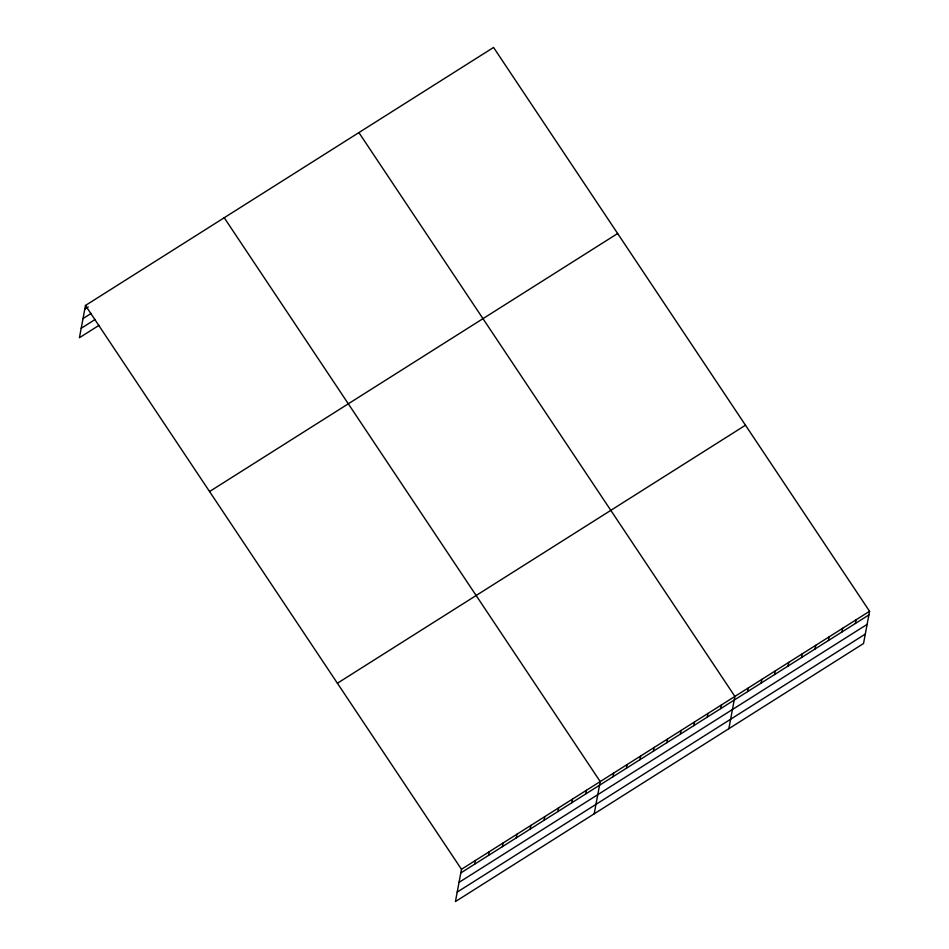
<?xml version="1.0" encoding="UTF-8"?>
<svg xmlns="http://www.w3.org/2000/svg" width="949" height="949" viewBox="0 0 949 949"><rect width="100%" height="100%" fill="white"/><g stroke="black" fill="none" stroke-linecap="round" stroke-linejoin="round"><path stroke-width="1.42" d="M85.469 305.471L461.475 869.296L455.437 901.55L863.531 643.529L869.569 611.275L493.563 47.45L85.469 305.471L79.431 337.725L99.087 325.293M474.666 864.183L475.342 860.518M488.533 855.405L489.221 851.751M502.412 846.638L503.1 842.973M516.292 837.86L516.968 834.207M530.159 829.094L530.847 825.428M544.038 820.316L544.726 816.662M557.917 811.549L558.593 807.884M571.784 802.771L572.472 799.117M585.663 794.005L586.352 790.339M594.181 813.827L600.219 781.573L224.225 217.736M613.007 776.709L613.695 773.055M626.47 768.192L627.159 764.538M639.934 759.686L640.622 756.021M653.41 751.169L654.086 747.515M666.874 742.652L667.562 738.998M680.338 734.135L681.026 730.481M693.802 725.629L694.49 721.964M707.278 717.112L707.954 713.458M720.742 708.595L721.43 704.941M728.856 728.678L734.894 696.424L358.9 132.599M747.682 691.572L748.358 687.906M761.145 683.055L761.822 679.401M774.609 674.537L775.297 670.884M788.073 666.02L788.761 662.366M801.549 657.503L802.225 653.849M815.013 648.997L815.701 645.332M828.477 640.48L829.165 636.826M841.941 631.963L842.629 628.309M855.417 623.446L856.093 619.792M84.793 309.125L88.257 306.93M83.026 318.556L91.116 313.443M81.199 328.283L95.078 319.516M209.551 491.535L617.645 233.513M337.393 683.233L745.487 425.211M461.475 869.296L869.569 611.275M460.787 872.95L868.881 614.94M459.019 882.392L867.113 624.371M457.204 892.107L865.298 634.098"/></g></svg>
